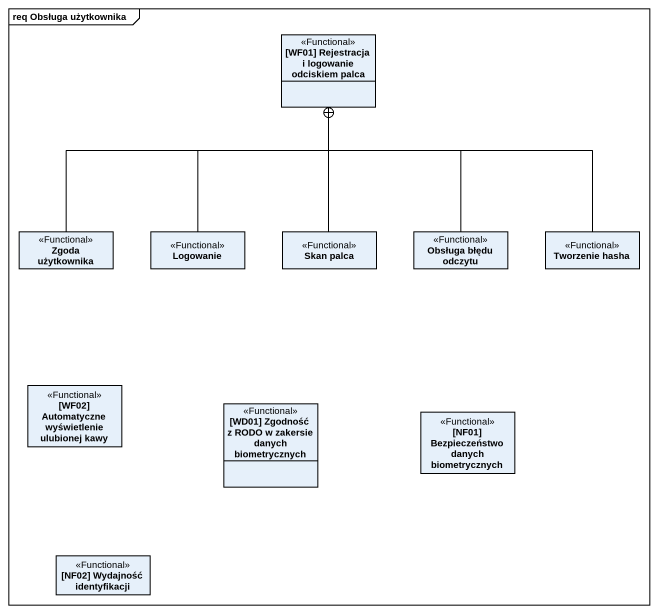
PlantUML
@startuml
mainframe req Obsługa użytkownika
hide circle
hide empty members
class "[WF01] Rejestracja i logowanie odciskiem palca" as WF01_Rejestracja_i <<Functional>>
class "Zgoda użytkownika" as Zgoda_użytkownika <<Functional>>
class Logowanie <<Functional>>
class "Skan palca" as Skan_palca <<Functional>>
class "Obsługa błędu odczytu" as Obsługa_błędu_odczytu <<Functional>>
class "Tworzenie hasha" as Tworzenie_hasha <<Functional>>
class "[WF02] Automatyczne wyświetlenie ulubionej kawy" as WF02_Automatyczne <<Functional>>
class "[WD01] Zgodność z RODO w zakersie danych biometrycznych" as WD01_Zgodność_z_RODO_w <<Functional>>
class "[NF01] Bezpieczeństwo danych biometrycznych" as NF01_Bezpieczeństwo_danych <<Functional>>
class "[NF02] Wydajność identyfikacji" as NF02_Wydajność_identyfikacji <<Functional>>
Zgoda_użytkownika -up-+ WF01_Rejestracja_i
Logowanie -up-+ WF01_Rejestracja_i
Skan_palca -up-+ WF01_Rejestracja_i
Obsługa_błędu_odczytu -up-+ WF01_Rejestracja_i
Tworzenie_hasha -up-+ WF01_Rejestracja_i
@enduml
